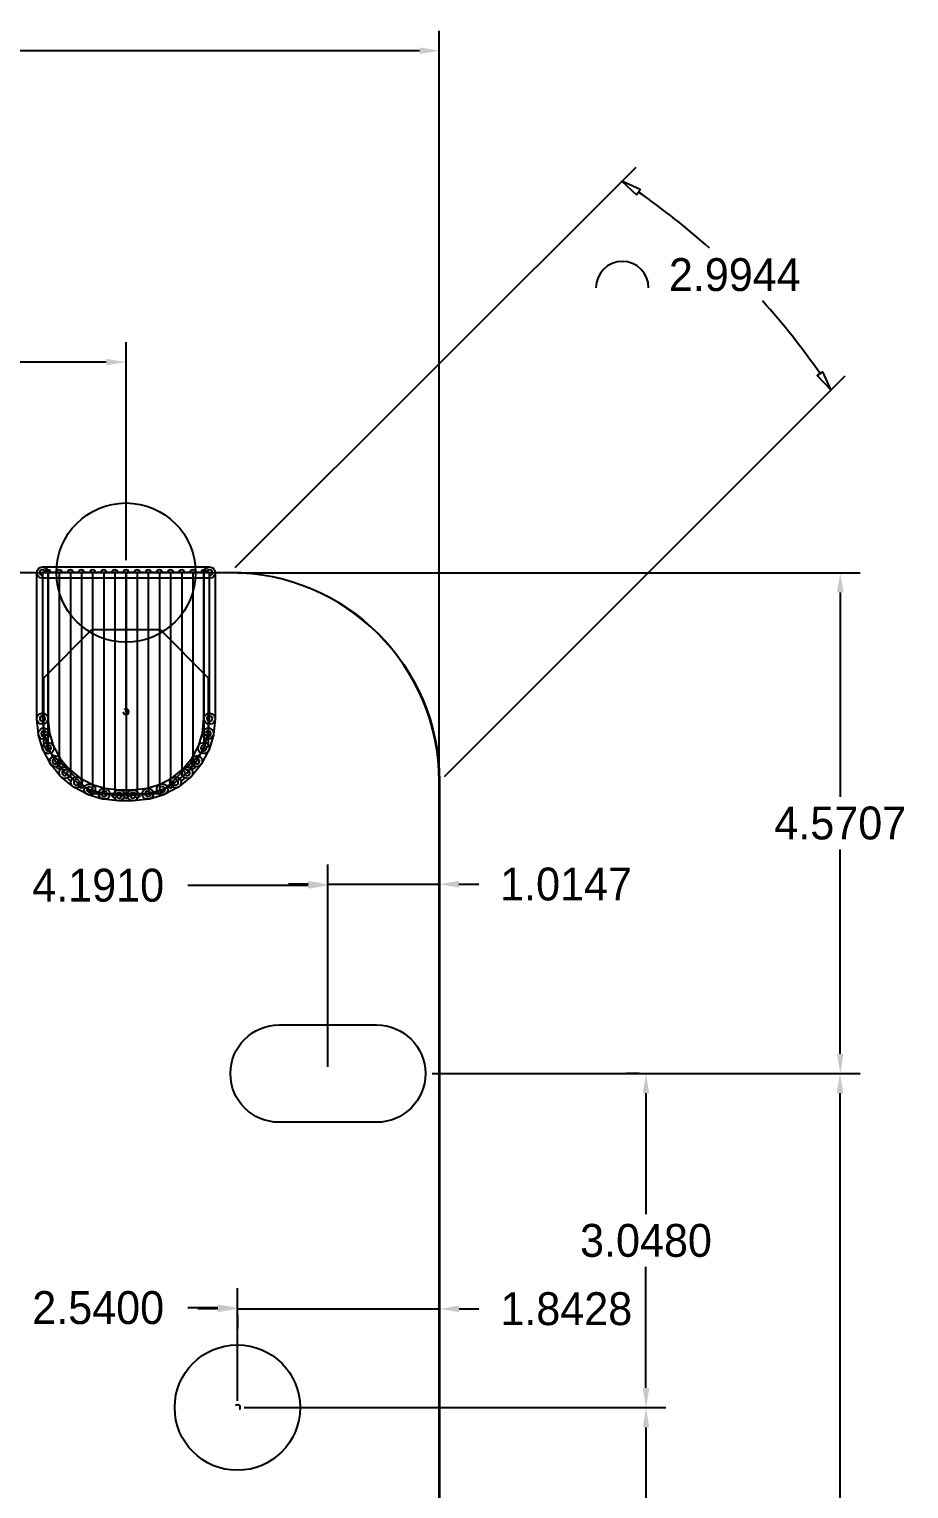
# Model space of a CAD drawing. Extents: x -87.3 to -53.8, y 2.2 to 28.4.
# Drawn here: x -61.83 to -53.81, y 15.04 to 28.35 of the extents above; entities that cross this region are included whole.
import ezdxf
from ezdxf.enums import TextEntityAlignment as Align

# ---------------------------------------------------------------- set-up
doc = ezdxf.new("R2010")
doc.units = 0
doc.layers.get('0').update_dxf_attribs({"linetype": 'CONTINUOUS'})
doc.layers.get('DEFPOINTS').update_dxf_attribs({"linetype": 'CONTINUOUS'})
for name, color, linetype in [('16', 5, 'CONTINUOUS'), ('17', 3, 'CONTINUOUS'), ('20', 6, 'CONTINUOUS')]:
    doc.layers.add(name, color=color, linetype=linetype)
doc.styles.add('VCDSTYLE03', font='txt')
doc.styles.add('VCDSTYLE33', font='txt', dxfattribs={"width": 0.98})
doc.dimstyles.new('VCDDIMSTYLE01', dxfattribs={"dimtxt": 0.3, "dimasz": 0.18, "dimexe": 0.18, "dimexo": 0.0625, "dimgap": 0.09, "dimtad": 0, "dimtih": 1, "dimtoh": 1, "dimdec": 4, "dimzin": 12, "dimtxsty": 'VCDSTYLE33', "dimsah": 1, "dimcen": 0.09, "dimazin": 3, "dimtfac": 1, "dimtdec": 4, "dimtmove": 0, "dimatfit": 3, "dimtolj": 1, "dimtzin": 0})

# ---------------------------------------------------------------- blocks, each defined once
blk = doc.blocks.new('*D60')
at = {"color": 0}
for p, q in [((-59.932, 23.395), (-54.253, 23.395)), ((-54.433, 23.215), (-54.433, 21.349)), ((-54.433, 19.004), (-54.433, 20.869)), ((-58.092, 18.824), (-54.253, 18.824))]:
    blk.add_line(p, q, dxfattribs=at)
for points in [[(-54.403, 23.215), (-54.463, 23.215), (-54.433, 23.395)], [(-54.463, 19.004), (-54.403, 19.004), (-54.433, 18.824)]]:
    blk.add_solid(points, dxfattribs=at)
at = {"layer": 'DEFPOINTS', "color": 0}
for p in [(-59.995, 23.395), (-58.154, 18.824), (-54.433, 18.824)]:
    blk.add_point(p, dxfattribs=at)
at = {"color": 0, "insert": (-54.433, 21.109), "char_height": 0.3, "attachment_point": 5, "style": 'VCDSTYLE33'}
blk.add_mtext('\\A1;4.5707', dxfattribs=at)
blk = doc.blocks.new('*D63')
at = {"color": 0}
for p, q in [((-58.089, 19.675), (-58.089, 16.497)), ((-60.111, 16.677), (-60.291, 16.677)), ((-59.931, 16.677), (-58.089, 16.677)), ((-57.909, 16.677), (-57.729, 16.677)), ((-59.931, 16.624), (-59.931, 16.497))]:
    blk.add_line(p, q, dxfattribs=at)
for points in [[(-60.111, 16.647), (-60.111, 16.707), (-59.931, 16.677)], [(-57.909, 16.707), (-57.909, 16.647), (-58.089, 16.677)]]:
    blk.add_solid(points, dxfattribs=at)
at = {"layer": 'DEFPOINTS', "color": 0}
for p in [(-58.089, 19.738), (-59.931, 16.687), (-58.089, 16.677)]:
    blk.add_point(p, dxfattribs=at)
at = {"color": 0, "insert": (-56.932, 16.677), "char_height": 0.3, "attachment_point": 5, "style": 'VCDSTYLE33'}
blk.add_mtext('\\A1;1.8428', dxfattribs=at)
blk = doc.blocks.new('*D64')
at = {"color": 0}
for p, q in [((-56.268, 18.824), (-56.385, 18.824)), ((-56.205, 18.644), (-56.205, 17.54)), ((-56.205, 15.956), (-56.205, 17.06)), ((-56.188, 15.776), (-56.025, 15.776))]:
    blk.add_line(p, q, dxfattribs=at)
for points in [[(-56.175, 18.644), (-56.235, 18.644), (-56.205, 18.824)], [(-56.235, 15.956), (-56.175, 15.956), (-56.205, 15.776)]]:
    blk.add_solid(points, dxfattribs=at)
at = {"layer": 'DEFPOINTS', "color": 0}
for p in [(-56.205, 18.824), (-56.25, 15.776), (-56.205, 15.776)]:
    blk.add_point(p, dxfattribs=at)
at = {"color": 0, "insert": (-56.205, 17.3), "char_height": 0.3, "attachment_point": 5, "style": 'VCDSTYLE33'}
blk.add_mtext('\\A1;3.0480', dxfattribs=at)
blk = doc.blocks.new('*D65')
at = {"color": 0}
for p, q in [((-58.091, 21.429), (-58.091, 20.372)), ((-59.106, 19.798), (-59.106, 20.732)), ((-59.286, 20.552), (-59.466, 20.552)), ((-59.106, 20.552), (-58.091, 20.552)), ((-57.911, 20.552), (-57.731, 20.552))]:
    blk.add_line(p, q, dxfattribs=at)
for points in [[(-59.286, 20.522), (-59.286, 20.582), (-59.106, 20.552)], [(-57.911, 20.582), (-57.911, 20.522), (-58.091, 20.552)]]:
    blk.add_solid(points, dxfattribs=at)
at = {"layer": 'DEFPOINTS', "color": 0}
for p in [(-58.091, 21.491), (-58.091, 20.552), (-59.106, 19.735)]:
    blk.add_point(p, dxfattribs=at)
at = {"color": 0, "insert": (-56.934, 20.552), "char_height": 0.3, "attachment_point": 5, "style": 'VCDSTYLE33'}
blk.add_mtext('\\A1;1.0147', dxfattribs=at)
blk = doc.blocks.new('#POLYLINE_76_')
at = {"layer": '16'}
blk.add_arc((-59.931, 15.776), 0.0255, 315, 135, dxfattribs=at)
blk = doc.blocks.new('#POLYLINE_107_')
at = {"layer": '16'}
blk.add_arc((-60.947, 22.126), 0.0255, 315, 135, dxfattribs=at)
blk = doc.blocks.new('#POLYLINE_108_')
at = {"layer": '16'}
blk.add_arc((-60.947, 22.126), 0.0254, 180, 0, dxfattribs=at)
blk = doc.blocks.new('#POLYLINE_109_')
at = {"layer": '16'}
blk.add_arc((-60.947, 23.396), 0.0254, 0, 180, dxfattribs=at)
blk = doc.blocks.new('#POLYLINE_110_')
at = {"layer": '16'}
blk.add_line((-60.947, 22.126), (-60.947, 23.396), dxfattribs=at)
blk = doc.blocks.new('LONGP100_2_')
blk.add_lwpolyline([(-0.4445, 0.4445), (0.4445, 0.4445, -1), (0.4445, -0.4445), (-0.4445, -0.4445, -1)], format="xyb", close=True)
blk = doc.blocks.new('PIE_3_')
blk.add_circle((0, 0), 0.572)
blk = doc.blocks.new('ROUNDP_5_')
blk.add_circle((0, 0), 0.635)
blk = doc.blocks.new('#POLYLINE_741_')
at = {"layer": '16'}
blk.add_arc((-60.236, 23.396), 0.0254, 0, 180, dxfattribs=at)
blk = doc.blocks.new('#POLYLINE_742_')
at = {"layer": '16'}
blk.add_arc((-60.236, 21.803), 0.0254, 180, 0, dxfattribs=at)
blk = doc.blocks.new('#POLYLINE_743_')
at = {"layer": '16'}
blk.add_line((-60.236, 23.396), (-60.236, 21.803), dxfattribs=at)
blk = doc.blocks.new('#POLYLINE_744_')
at = {"layer": '16'}
blk.add_arc((-60.338, 23.396), 0.0254, 0, 180, dxfattribs=at)
blk = doc.blocks.new('#POLYLINE_745_')
at = {"layer": '16'}
blk.add_arc((-60.338, 21.632), 0.0254, 180, 0, dxfattribs=at)
blk = doc.blocks.new('#POLYLINE_746_')
at = {"layer": '16'}
blk.add_line((-60.338, 23.396), (-60.338, 21.632), dxfattribs=at)
blk = doc.blocks.new('#POLYLINE_747_')
at = {"layer": '16'}
blk.add_arc((-60.439, 23.396), 0.0254, 0, 180, dxfattribs=at)
blk = doc.blocks.new('#POLYLINE_748_')
at = {"layer": '16'}
blk.add_arc((-60.439, 21.528), 0.0254, 180, 0, dxfattribs=at)
blk = doc.blocks.new('#POLYLINE_749_')
at = {"layer": '16'}
blk.add_line((-60.439, 23.396), (-60.439, 21.528), dxfattribs=at)
blk = doc.blocks.new('#POLYLINE_750_')
at = {"layer": '16'}
blk.add_arc((-60.541, 23.396), 0.0254, 0, 180, dxfattribs=at)
blk = doc.blocks.new('#POLYLINE_751_')
at = {"layer": '16'}
blk.add_arc((-60.541, 21.458), 0.0254, 180, 0, dxfattribs=at)
blk = doc.blocks.new('#POLYLINE_752_')
at = {"layer": '16'}
blk.add_line((-60.541, 23.396), (-60.541, 21.458), dxfattribs=at)
blk = doc.blocks.new('#POLYLINE_753_')
at = {"layer": '16'}
blk.add_arc((-60.643, 23.396), 0.0254, 0, 180, dxfattribs=at)
blk = doc.blocks.new('#POLYLINE_754_')
at = {"layer": '16'}
blk.add_arc((-60.643, 21.409), 0.0254, 180, 0, dxfattribs=at)
blk = doc.blocks.new('#POLYLINE_755_')
at = {"layer": '16'}
blk.add_line((-60.643, 23.396), (-60.643, 21.409), dxfattribs=at)
blk = doc.blocks.new('#POLYLINE_756_')
at = {"layer": '16'}
blk.add_arc((-60.744, 23.396), 0.0254, 0, 180, dxfattribs=at)
blk = doc.blocks.new('#POLYLINE_757_')
at = {"layer": '16'}
blk.add_arc((-60.744, 21.379), 0.0254, 180, 0, dxfattribs=at)
blk = doc.blocks.new('#POLYLINE_758_')
at = {"layer": '16'}
blk.add_line((-60.744, 23.396), (-60.744, 21.379), dxfattribs=at)
blk = doc.blocks.new('#POLYLINE_759_')
at = {"layer": '16'}
blk.add_arc((-60.846, 23.396), 0.0254, 0, 180, dxfattribs=at)
blk = doc.blocks.new('#POLYLINE_760_')
at = {"layer": '16'}
blk.add_arc((-60.846, 21.368), 0.0254, 180, 0, dxfattribs=at)
blk = doc.blocks.new('#POLYLINE_761_')
at = {"layer": '16'}
blk.add_line((-60.846, 23.396), (-60.846, 21.368), dxfattribs=at)
blk = doc.blocks.new('#POLYLINE_762_')
at = {"layer": '16'}
blk.add_arc((-60.947, 23.396), 0.0254, 0, 180, dxfattribs=at)
blk = doc.blocks.new('#POLYLINE_763_')
at = {"layer": '16'}
blk.add_arc((-60.947, 21.364), 0.0254, 180, 0, dxfattribs=at)
blk = doc.blocks.new('#POLYLINE_764_')
at = {"layer": '16'}
blk.add_line((-60.947, 23.396), (-60.947, 21.364), dxfattribs=at)
blk = doc.blocks.new('#POLYLINE_765_')
at = {"layer": '16'}
blk.add_arc((-61.049, 23.396), 0.0254, 0, 180, dxfattribs=at)
blk = doc.blocks.new('#POLYLINE_766_')
at = {"layer": '16'}
blk.add_arc((-61.049, 21.368), 0.0254, 180, 0, dxfattribs=at)
blk = doc.blocks.new('#POLYLINE_767_')
at = {"layer": '16'}
blk.add_line((-61.049, 23.396), (-61.049, 21.368), dxfattribs=at)
blk = doc.blocks.new('#POLYLINE_768_')
at = {"layer": '16'}
blk.add_arc((-61.151, 23.396), 0.0254, 0, 180, dxfattribs=at)
blk = doc.blocks.new('#POLYLINE_769_')
at = {"layer": '16'}
blk.add_arc((-61.151, 21.379), 0.0254, 180, 0, dxfattribs=at)
blk = doc.blocks.new('#POLYLINE_770_')
at = {"layer": '16'}
blk.add_line((-61.151, 23.396), (-61.151, 21.379), dxfattribs=at)
blk = doc.blocks.new('#POLYLINE_771_')
at = {"layer": '16'}
blk.add_arc((-61.252, 23.396), 0.0254, 0, 180, dxfattribs=at)
blk = doc.blocks.new('#POLYLINE_772_')
at = {"layer": '16'}
blk.add_arc((-61.252, 21.409), 0.0254, 180, 0, dxfattribs=at)
blk = doc.blocks.new('#POLYLINE_773_')
at = {"layer": '16'}
blk.add_line((-61.252, 23.396), (-61.252, 21.409), dxfattribs=at)
blk = doc.blocks.new('#POLYLINE_774_')
at = {"layer": '16'}
blk.add_arc((-61.354, 23.396), 0.0254, 0, 180, dxfattribs=at)
blk = doc.blocks.new('#POLYLINE_775_')
at = {"layer": '16'}
blk.add_arc((-61.354, 21.458), 0.0254, 180, 0, dxfattribs=at)
blk = doc.blocks.new('#POLYLINE_776_')
at = {"layer": '16'}
blk.add_line((-61.354, 23.396), (-61.354, 21.458), dxfattribs=at)
blk = doc.blocks.new('#POLYLINE_777_')
at = {"layer": '16'}
blk.add_arc((-61.455, 23.396), 0.0254, 0, 180, dxfattribs=at)
blk = doc.blocks.new('#POLYLINE_778_')
at = {"layer": '16'}
blk.add_arc((-61.455, 21.528), 0.0254, 180, 0, dxfattribs=at)
blk = doc.blocks.new('#POLYLINE_779_')
at = {"layer": '16'}
blk.add_line((-61.455, 23.396), (-61.455, 21.528), dxfattribs=at)
blk = doc.blocks.new('#POLYLINE_780_')
at = {"layer": '16'}
blk.add_arc((-61.557, 23.396), 0.0254, 0, 180, dxfattribs=at)
blk = doc.blocks.new('#POLYLINE_781_')
at = {"layer": '16'}
blk.add_arc((-61.557, 21.632), 0.0254, 180, 0, dxfattribs=at)
blk = doc.blocks.new('#POLYLINE_782_')
at = {"layer": '16'}
blk.add_line((-61.557, 23.396), (-61.557, 21.632), dxfattribs=at)
blk = doc.blocks.new('#POLYLINE_783_')
at = {"layer": '16'}
blk.add_arc((-61.659, 23.396), 0.0254, 0, 180, dxfattribs=at)
blk = doc.blocks.new('#POLYLINE_784_')
at = {"layer": '16'}
blk.add_arc((-61.659, 21.803), 0.0254, 180, 0, dxfattribs=at)
blk = doc.blocks.new('#POLYLINE_785_')
at = {"layer": '16'}
blk.add_line((-61.659, 23.396), (-61.659, 21.803), dxfattribs=at)
blk = doc.blocks.new('#POLYLINE_786_')
at = {"layer": '16'}
blk.add_arc((-60.185, 23.396), 0.0254, 270, 90, dxfattribs=at)
blk = doc.blocks.new('#POLYLINE_787_')
at = {"layer": '16'}
blk.add_arc((-61.709, 23.396), 0.0254, 90, 270, dxfattribs=at)
blk = doc.blocks.new('#POLYLINE_788_')
at = {"layer": '16'}
blk.add_line((-60.185, 23.396), (-61.709, 23.396), dxfattribs=at)
blk = doc.blocks.new('#POLYLINE_789_')
at = {"layer": '16'}
blk.add_arc((-60.185, 22.063), 0.0254, 180, 0, dxfattribs=at)
blk = doc.blocks.new('#POLYLINE_790_')
at = {"layer": '16'}
blk.add_arc((-60.185, 23.396), 0.0254, 0, 180, dxfattribs=at)
blk = doc.blocks.new('#POLYLINE_791_')
at = {"layer": '16'}
blk.add_line((-60.185, 22.063), (-60.185, 23.396), dxfattribs=at)
blk = doc.blocks.new('#POLYLINE_792_')
at = {"layer": '16'}
blk.add_arc((-60.199, 21.926), 0.0254, 174.3567, 354.3567, dxfattribs=at)
blk = doc.blocks.new('#POLYLINE_793_')
at = {"layer": '16'}
blk.add_arc((-60.185, 22.063), 0.0254, 354.3567, 174.3567, dxfattribs=at)
blk = doc.blocks.new('#POLYLINE_794_')
at = {"layer": '16'}
blk.add_line((-60.199, 21.926), (-60.185, 22.063), dxfattribs=at)
blk = doc.blocks.new('#POLYLINE_795_')
at = {"layer": '16'}
blk.add_arc((-60.239, 21.795), 0.0254, 163.0631, 343.0631, dxfattribs=at)
blk = doc.blocks.new('#POLYLINE_796_')
at = {"layer": '16'}
blk.add_arc((-60.199, 21.926), 0.0254, 343.1711, 163.1711, dxfattribs=at)
blk = doc.blocks.new('#POLYLINE_797_')
at = {"layer": '16'}
blk.add_line((-60.239, 21.795), (-60.199, 21.926), dxfattribs=at)
blk = doc.blocks.new('#POLYLINE_798_')
at = {"layer": '16'}
blk.add_arc((-60.303, 21.675), 0.0254, 151.9209, 331.9209, dxfattribs=at)
blk = doc.blocks.new('#POLYLINE_799_')
at = {"layer": '16'}
blk.add_arc((-60.239, 21.795), 0.0254, 331.8214, 151.8214, dxfattribs=at)
blk = doc.blocks.new('#POLYLINE_800_')
at = {"layer": '16'}
blk.add_line((-60.303, 21.675), (-60.239, 21.795), dxfattribs=at)
blk = doc.blocks.new('#POLYLINE_801_')
at = {"layer": '16'}
blk.add_arc((-60.39, 21.569), 0.0254, 140.6709, 320.6709, dxfattribs=at)
blk = doc.blocks.new('#POLYLINE_802_')
at = {"layer": '16'}
blk.add_arc((-60.303, 21.675), 0.0254, 320.6709, 140.6709, dxfattribs=at)
blk = doc.blocks.new('#POLYLINE_803_')
at = {"layer": '16'}
blk.add_line((-60.39, 21.569), (-60.303, 21.675), dxfattribs=at)
blk = doc.blocks.new('#POLYLINE_804_')
at = {"layer": '16'}
blk.add_arc((-60.496, 21.482), 0.0254, 129.3291, 309.3291, dxfattribs=at)
blk = doc.blocks.new('#POLYLINE_805_')
at = {"layer": '16'}
blk.add_arc((-60.39, 21.569), 0.0254, 309.3291, 129.3291, dxfattribs=at)
blk = doc.blocks.new('#POLYLINE_806_')
at = {"layer": '16'}
blk.add_line((-60.496, 21.482), (-60.39, 21.569), dxfattribs=at)
blk = doc.blocks.new('#POLYLINE_807_')
at = {"layer": '16'}
blk.add_arc((-60.617, 21.417), 0.0254, 118.1786, 298.1786, dxfattribs=at)
blk = doc.blocks.new('#POLYLINE_808_')
at = {"layer": '16'}
blk.add_arc((-60.496, 21.482), 0.0254, 298.0791, 118.0791, dxfattribs=at)
blk = doc.blocks.new('#POLYLINE_809_')
at = {"layer": '16'}
blk.add_line((-60.617, 21.417), (-60.496, 21.482), dxfattribs=at)
blk = doc.blocks.new('#POLYLINE_810_')
at = {"layer": '16'}
blk.add_arc((-60.748, 21.378), 0.0254, 106.8289, 286.8289, dxfattribs=at)
blk = doc.blocks.new('#POLYLINE_811_')
at = {"layer": '16'}
blk.add_arc((-60.617, 21.417), 0.0254, 286.9369, 106.9369, dxfattribs=at)
blk = doc.blocks.new('#POLYLINE_812_')
at = {"layer": '16'}
blk.add_line((-60.748, 21.378), (-60.617, 21.417), dxfattribs=at)
blk = doc.blocks.new('#POLYLINE_813_')
at = {"layer": '16'}
blk.add_arc((-60.884, 21.364), 0.0254, 95.6433, 275.6433, dxfattribs=at)
blk = doc.blocks.new('#POLYLINE_814_')
at = {"layer": '16'}
blk.add_arc((-60.748, 21.378), 0.0254, 275.6433, 95.6433, dxfattribs=at)
blk = doc.blocks.new('#POLYLINE_815_')
at = {"layer": '16'}
blk.add_line((-60.884, 21.364), (-60.748, 21.378), dxfattribs=at)
blk = doc.blocks.new('#POLYLINE_816_')
at = {"layer": '16'}
blk.add_arc((-61.011, 21.364), 0.0254, 90, 270, dxfattribs=at)
blk = doc.blocks.new('#POLYLINE_817_')
at = {"layer": '16'}
blk.add_arc((-60.884, 21.364), 0.0254, 270, 90, dxfattribs=at)
blk = doc.blocks.new('#POLYLINE_818_')
at = {"layer": '16'}
blk.add_line((-61.011, 21.364), (-60.884, 21.364), dxfattribs=at)
blk = doc.blocks.new('#POLYLINE_819_')
at = {"layer": '16'}
blk.add_arc((-61.147, 21.378), 0.0254, 84.3567, 264.3567, dxfattribs=at)
blk = doc.blocks.new('#POLYLINE_820_')
at = {"layer": '16'}
blk.add_arc((-61.011, 21.364), 0.0254, 264.3567, 84.3567, dxfattribs=at)
blk = doc.blocks.new('#POLYLINE_821_')
at = {"layer": '16'}
blk.add_line((-61.147, 21.378), (-61.011, 21.364), dxfattribs=at)
blk = doc.blocks.new('#POLYLINE_822_')
at = {"layer": '16'}
blk.add_arc((-61.278, 21.417), 0.0254, 73.0631, 253.0631, dxfattribs=at)
blk = doc.blocks.new('#POLYLINE_823_')
at = {"layer": '16'}
blk.add_arc((-61.147, 21.378), 0.0254, 253.1711, 73.1711, dxfattribs=at)
blk = doc.blocks.new('#POLYLINE_824_')
at = {"layer": '16'}
blk.add_line((-61.278, 21.417), (-61.147, 21.378), dxfattribs=at)
blk = doc.blocks.new('#POLYLINE_825_')
at = {"layer": '16'}
blk.add_arc((-61.399, 21.482), 0.0254, 61.9209, 241.9209, dxfattribs=at)
blk = doc.blocks.new('#POLYLINE_826_')
at = {"layer": '16'}
blk.add_arc((-61.278, 21.417), 0.0254, 241.8214, 61.8214, dxfattribs=at)
blk = doc.blocks.new('#POLYLINE_827_')
at = {"layer": '16'}
blk.add_line((-61.399, 21.482), (-61.278, 21.417), dxfattribs=at)
blk = doc.blocks.new('#POLYLINE_828_')
at = {"layer": '16'}
blk.add_arc((-61.505, 21.569), 0.0254, 50.6709, 230.6709, dxfattribs=at)
blk = doc.blocks.new('#POLYLINE_829_')
at = {"layer": '16'}
blk.add_arc((-61.399, 21.482), 0.0254, 230.6709, 50.6709, dxfattribs=at)
blk = doc.blocks.new('#POLYLINE_830_')
at = {"layer": '16'}
blk.add_line((-61.505, 21.569), (-61.399, 21.482), dxfattribs=at)
blk = doc.blocks.new('#POLYLINE_831_')
at = {"layer": '16'}
blk.add_arc((-61.592, 21.675), 0.0254, 39.3291, 219.3291, dxfattribs=at)
blk = doc.blocks.new('#POLYLINE_832_')
at = {"layer": '16'}
blk.add_arc((-61.505, 21.569), 0.0254, 219.3291, 39.3291, dxfattribs=at)
blk = doc.blocks.new('#POLYLINE_833_')
at = {"layer": '16'}
blk.add_line((-61.592, 21.675), (-61.505, 21.569), dxfattribs=at)
blk = doc.blocks.new('#POLYLINE_834_')
at = {"layer": '16'}
blk.add_arc((-61.656, 21.795), 0.0254, 28.1786, 208.1786, dxfattribs=at)
blk = doc.blocks.new('#POLYLINE_835_')
at = {"layer": '16'}
blk.add_arc((-61.592, 21.675), 0.0254, 208.0791, 28.0791, dxfattribs=at)
blk = doc.blocks.new('#POLYLINE_836_')
at = {"layer": '16'}
blk.add_line((-61.656, 21.795), (-61.592, 21.675), dxfattribs=at)
blk = doc.blocks.new('#POLYLINE_837_')
at = {"layer": '16'}
blk.add_arc((-61.696, 21.926), 0.0254, 16.8289, 196.8289, dxfattribs=at)
blk = doc.blocks.new('#POLYLINE_838_')
at = {"layer": '16'}
blk.add_arc((-61.656, 21.795), 0.0254, 196.9369, 16.9369, dxfattribs=at)
blk = doc.blocks.new('#POLYLINE_839_')
at = {"layer": '16'}
blk.add_line((-61.696, 21.926), (-61.656, 21.795), dxfattribs=at)
blk = doc.blocks.new('#POLYLINE_840_')
at = {"layer": '16'}
blk.add_arc((-61.709, 22.063), 0.0254, 5.6433, 185.6433, dxfattribs=at)
blk = doc.blocks.new('#POLYLINE_841_')
at = {"layer": '16'}
blk.add_arc((-61.696, 21.926), 0.0254, 185.6433, 5.6433, dxfattribs=at)
blk = doc.blocks.new('#POLYLINE_842_')
at = {"layer": '16'}
blk.add_line((-61.709, 22.063), (-61.696, 21.926), dxfattribs=at)
blk = doc.blocks.new('#POLYLINE_843_')
at = {"layer": '16'}
blk.add_arc((-61.709, 23.396), 0.0254, 0, 180, dxfattribs=at)
blk = doc.blocks.new('#POLYLINE_844_')
at = {"layer": '16'}
blk.add_arc((-61.709, 22.063), 0.0254, 180, 0, dxfattribs=at)
blk = doc.blocks.new('#POLYLINE_845_')
at = {"layer": '16'}
blk.add_line((-61.709, 23.396), (-61.709, 22.063), dxfattribs=at)
blk = doc.blocks.new('#POLYLINE_846_')
blk.add_lwpolyline([(-0.31065, 0.75), (0.31065, 0.75), (0.75, 0.31065), (0.75, -0.31065), (0.31065, -0.75), (-0.31065, -0.75), (-0.75, -0.31065), (-0.75, 0.31065), (-0.31065, 0.75)])
blk = doc.blocks.new('OCTAGONP')
blk.add_blockref('#POLYLINE_846_', (0, 0))
blk = doc.blocks.new('#DIM_2_')
for p, q in [((-59.951, 23.442), (-56.296, 27.096)), ((-58.044, 21.535), (-54.39, 25.19))]:
    blk.add_line(p, q)
for points in [[(-56.291, 26.843), (-56.258, 26.893), (-56.424, 26.969), (-56.291, 26.843)], [(-54.593, 25.228), (-54.643, 25.195), (-54.517, 25.062), (-54.593, 25.228)]]:
    blk.add_lwpolyline(points)
for centre, radius, start, end in [((-59.995, 21.491), 6.539, 48.057, 55.3193), ((-56.421, 25.995), 0.24, 0, 180), ((-59.995, 21.491), 6.539, 34.6807, 42.0982)]:
    blk.add_arc(centre, radius, start, end)
at = {"style": 'VCDSTYLE03', "width": 0.98}
blk.add_text('2.9944', height=0.3, dxfattribs=at).set_placement((-55.395, 25.965), align=Align.CENTER)
blk = doc.blocks.new('*D2016')
at = {"color": 0}
for p, q in [((-76.187, 23.509), (-76.187, 25.497)), ((-60.947, 23.509), (-60.947, 25.497)), ((-76.007, 25.317), (-69.504, 25.317)), ((-61.127, 25.317), (-67.63, 25.317))]:
    blk.add_line(p, q, dxfattribs=at)
for points in [[(-76.007, 25.347), (-76.007, 25.287), (-76.187, 25.317)], [(-61.127, 25.287), (-61.127, 25.347), (-60.947, 25.317)]]:
    blk.add_solid(points, dxfattribs=at)
at = {"layer": 'DEFPOINTS', "color": 0}
for p in [(-76.187, 25.317), (-76.187, 23.447), (-60.947, 23.447)]:
    blk.add_point(p, dxfattribs=at)
at = {"color": 0, "insert": (-68.567, 25.317), "char_height": 0.3, "attachment_point": 5, "style": 'VCDSTYLE33'}
blk.add_mtext('\\A1;15.2400', dxfattribs=at)
blk = doc.blocks.new('*D2018')
at = {"color": 0}
for p, q in [((-79.045, 21.552), (-79.045, 28.338)), ((-58.09, 21.552), (-58.09, 28.338)), ((-78.865, 28.158), (-69.525, 28.158)), ((-58.27, 28.158), (-67.609, 28.158))]:
    blk.add_line(p, q, dxfattribs=at)
for points in [[(-78.865, 28.188), (-78.865, 28.128), (-79.045, 28.158)], [(-58.27, 28.128), (-58.27, 28.188), (-58.09, 28.158)]]:
    blk.add_solid(points, dxfattribs=at)
at = {"layer": 'DEFPOINTS', "color": 0}
for p in [(-58.09, 28.158), (-79.045, 21.49), (-58.09, 21.49)]:
    blk.add_point(p, dxfattribs=at)
at = {"color": 0, "insert": (-68.567, 28.158), "char_height": 0.3, "attachment_point": 5, "style": 'VCDSTYLE33'}
blk.add_mtext('\\A1;20.9550', dxfattribs=at)
blk = doc.blocks.new('ROUNDP_30_')
blk.add_circle((0, 0), 0.635)
blk = doc.blocks.new('#POLYLINE_1952_')
blk.add_lwpolyline([(-0.31065, 0.75), (0.31065, 0.75), (0.75, 0.31065), (0.75, -0.31065), (0.31065, -0.75), (-0.31065, -0.75), (-0.75, -0.31065), (-0.75, 0.31065), (-0.31065, 0.75)])
blk = doc.blocks.new('OCTAGONP_2_')
blk.add_blockref('#POLYLINE_1952_', (0, 0))
blk = doc.blocks.new('*D2049')
at = {"color": 0}
for p, q in [((-63.297, 18.887), (-63.297, 20.721)), ((-59.106, 18.887), (-59.106, 20.721)), ((-63.117, 20.541), (-62.019, 20.541)), ((-59.286, 20.541), (-60.383, 20.541))]:
    blk.add_line(p, q, dxfattribs=at)
for points in [[(-63.117, 20.571), (-63.117, 20.511), (-63.297, 20.541)], [(-59.286, 20.511), (-59.286, 20.571), (-59.106, 20.541)]]:
    blk.add_solid(points, dxfattribs=at)
at = {"layer": 'DEFPOINTS', "color": 0}
for p in [(-59.106, 20.541), (-63.297, 18.824), (-59.106, 18.824)]:
    blk.add_point(p, dxfattribs=at)
at = {"color": 0, "insert": (-61.201, 20.541), "char_height": 0.3, "attachment_point": 5, "style": 'VCDSTYLE33'}
blk.add_mtext('\\A1;4.1910', dxfattribs=at)
blk = doc.blocks.new('*D2051')
at = {"color": 0}
for p, q in [((-62.471, 15.839), (-62.471, 16.867)), ((-59.931, 15.839), (-59.931, 16.867)), ((-62.291, 16.687), (-62.019, 16.687)), ((-60.111, 16.687), (-60.383, 16.687))]:
    blk.add_line(p, q, dxfattribs=at)
for points in [[(-62.291, 16.717), (-62.291, 16.657), (-62.471, 16.687)], [(-60.111, 16.657), (-60.111, 16.717), (-59.931, 16.687)]]:
    blk.add_solid(points, dxfattribs=at)
at = {"layer": 'DEFPOINTS', "color": 0}
for p in [(-62.471, 16.687), (-62.471, 15.776), (-59.931, 15.776)]:
    blk.add_point(p, dxfattribs=at)
at = {"color": 0, "insert": (-61.201, 16.687), "char_height": 0.3, "attachment_point": 5, "style": 'VCDSTYLE33'}
blk.add_mtext('\\A1;2.5400', dxfattribs=at)
blk = doc.blocks.new('*D2052')
at = {"color": 0}
for p, q in [((-59.869, 15.776), (-56.025, 15.776)), ((-56.205, 15.596), (-56.205, 14.746)), ((-56.205, 13.416), (-56.205, 14.266)), ((-59.869, 13.236), (-56.025, 13.236))]:
    blk.add_line(p, q, dxfattribs=at)
for points in [[(-56.175, 15.596), (-56.235, 15.596), (-56.205, 15.776)], [(-56.235, 13.416), (-56.175, 13.416), (-56.205, 13.236)]]:
    blk.add_solid(points, dxfattribs=at)
at = {"layer": 'DEFPOINTS', "color": 0}
for p in [(-59.931, 15.776), (-59.931, 13.236), (-56.205, 13.236)]:
    blk.add_point(p, dxfattribs=at)
at = {"color": 0, "insert": (-56.205, 14.506), "char_height": 0.3, "attachment_point": 5, "style": 'VCDSTYLE33'}
blk.add_mtext('\\A1;2.5400', dxfattribs=at)
blk = doc.blocks.new('*D2053')
at = {"color": 0}
for p, q in [((-58.154, 18.824), (-54.256, 18.824)), ((-54.436, 18.644), (-54.436, 14.746)), ((-54.436, 10.368), (-54.436, 14.266)), ((-58.154, 10.188), (-54.256, 10.188))]:
    blk.add_line(p, q, dxfattribs=at)
for points in [[(-54.406, 18.644), (-54.466, 18.644), (-54.436, 18.824)], [(-54.466, 10.368), (-54.406, 10.368), (-54.436, 10.188)]]:
    blk.add_solid(points, dxfattribs=at)
at = {"layer": 'DEFPOINTS', "color": 0}
for p in [(-58.217, 18.824), (-54.436, 18.824), (-58.217, 10.188)]:
    blk.add_point(p, dxfattribs=at)
at = {"color": 0, "insert": (-54.436, 14.506), "char_height": 0.3, "attachment_point": 5, "style": 'VCDSTYLE33'}
blk.add_mtext('\\A1;8.6360', dxfattribs=at)
blk = doc.blocks.new('LONGP100_6_')
blk.add_lwpolyline([(-0.4445, 0.4445), (0.4445, 0.4445, -1), (0.4445, -0.4445), (-0.4445, -0.4445, -1)], format="xyb", close=True)
blk = doc.blocks.new('PIE_9_')
blk.add_circle((0, 0), 0.572)

msp = doc.modelspace()

# ---------------------------------------------------------------- linework, layer by layer
at = {"layer": '16'}
for points in [[(-61.70942, 23.4469), (-60.18542, 23.4469, -1), (-60.18542, 23.3453), (-61.70942, 23.3453, -1)], [(-61.76022, 22.0626), (-61.76022, 23.3961, -1), (-61.65862, 23.3961), (-61.65862, 22.0626, -1)], [(-60.13462, 23.3961), (-60.13462, 22.0626, -1), (-60.23622, 22.0626), (-60.23622, 23.3961, -1)], [(-61.74652, 21.9213), (-61.76002, 22.0576, -1), (-61.65882, 22.0676), (-61.64542, 21.9313, -1)], [(-60.13482, 22.0576), (-60.14832, 21.9213, -1), (-60.24942, 21.9313), (-60.23602, 22.0676, -1)], [(-61.70482, 21.7806), (-61.74462, 21.9116, -1), (-61.64742, 21.9411), (-61.60762, 21.81, -1)], [(-60.15022, 21.9116), (-60.19002, 21.7806, -1), (-60.28722, 21.81), (-60.24742, 21.9411, -1)], [(-61.63652, 21.6506), (-61.70102, 21.7713, -1), (-61.61142, 21.8192), (-61.54692, 21.6985, -1)], [(-60.19382, 21.7713), (-60.25832, 21.6506, -1), (-60.34792, 21.6985), (-60.28342, 21.8192, -1)], [(-61.54412, 21.5365), (-61.63102, 21.6423, -1), (-61.55242, 21.7068), (-61.46552, 21.6009, -1)], [(-60.26382, 21.6423), (-60.35072, 21.5365, -1), (-60.42932, 21.6009), (-60.34242, 21.7068, -1)], [(-61.43122, 21.4425), (-61.53702, 21.5294, -1), (-61.47262, 21.608), (-61.36672, 21.5211, -1)], [(-60.35782, 21.5294), (-60.46362, 21.4425, -1), (-60.52812, 21.5211), (-60.42222, 21.608, -1)], [(-61.30222, 21.3725), (-61.42292, 21.437, -1), (-61.37502, 21.5266), (-61.25432, 21.4621, -1)], [(-61.16192, 21.3289), (-61.29292, 21.3687, -1), (-61.26352, 21.4659), (-61.13242, 21.4261, -1)], [(-60.60192, 21.3687), (-60.73292, 21.3289, -1), (-60.76242, 21.4261), (-60.63132, 21.4659, -1)], [(-60.47192, 21.437), (-60.59262, 21.3725, -1), (-60.64052, 21.4621), (-60.51982, 21.5266, -1)], [(-61.01592, 21.3135), (-61.15222, 21.327, -1), (-61.14222, 21.4281), (-61.00592, 21.4147, -1)], [(-60.88392, 21.3133), (-61.01092, 21.3133, -1), (-61.01092, 21.4149), (-60.88392, 21.4149, -1)], [(-60.74262, 21.327), (-60.87892, 21.3135, -1), (-60.88892, 21.4147), (-60.75262, 21.4281, -1)]]:
    msp.add_lwpolyline(points, format="xyb", close=True, dxfattribs=at)
at = {"layer": '20'}
for points in [[(-59.99492, 23.3948), (-77.13992, 23.3948, -1), (-77.13992, 23.3974), (-59.99492, 23.3974, -1)], [(-58.08862, 21.4911, -1), (-58.09122, 21.4911, 0.4142), (-59.99492, 23.3948, -1), (-59.99492, 23.3974, -0.4142)], [(-58.08862, 21.4911), (-58.08862, 7.5211, -1), (-58.09122, 7.5211), (-58.09122, 21.4911, -1)]]:
    msp.add_lwpolyline(points, format="xyb", close=True, dxfattribs=at)

# ---------------------------------------------------------------- block references
msp.add_blockref('#DIM_2_', (0, 0))
at = {"layer": '16'}
for name, p in [('#POLYLINE_787_', (0, 0)), ('#POLYLINE_843_', (0, 0)), ('#POLYLINE_788_', (0, 0)), ('#POLYLINE_845_', (0, 0)), ('#POLYLINE_783_', (0, 0)), ('#POLYLINE_785_', (0, 0)), ('#POLYLINE_780_', (0, 0)), ('#POLYLINE_782_', (0, 0)), ('#POLYLINE_777_', (0, 0)), ('#POLYLINE_779_', (0, 0)), ('#POLYLINE_774_', (0, 0)), ('#POLYLINE_776_', (0, 0)), ('#POLYLINE_771_', (0, 0)), ('#POLYLINE_773_', (0, 0)), ('#POLYLINE_768_', (0, 0)), ('#POLYLINE_770_', (0, 0)), ('#POLYLINE_765_', (0, 0)), ('#POLYLINE_767_', (0, 0)), ('#POLYLINE_109_', (0, 0)), ('#POLYLINE_762_', (0, 0)), ('#POLYLINE_110_', (0, 0)), ('#POLYLINE_764_', (0, 0)), ('#POLYLINE_759_', (0, 0)), ('#POLYLINE_761_', (0, 0)), ('#POLYLINE_756_', (0, 0)), ('#POLYLINE_758_', (0, 0)), ('#POLYLINE_753_', (0, 0)), ('#POLYLINE_755_', (0, 0)), ('#POLYLINE_750_', (0, 0)), ('#POLYLINE_752_', (0, 0)), ('#POLYLINE_747_', (0, 0)), ('#POLYLINE_749_', (0, 0)), ('#POLYLINE_744_', (0, 0)), ('#POLYLINE_746_', (0, 0)), ('#POLYLINE_741_', (0, 0)), ('#POLYLINE_743_', (0, 0)), ('#POLYLINE_790_', (0, 0)), ('#POLYLINE_786_', (0, 0)), ('#POLYLINE_791_', (0, 0)), ('#POLYLINE_108_', (0, 0)), ('#POLYLINE_107_', (0, 0)), ('#POLYLINE_840_', (0, 0)), ('#POLYLINE_844_', (0, 0)), ('#POLYLINE_842_', (0, 0)), ('#POLYLINE_789_', (0, 0)), ('#POLYLINE_793_', (0, 0)), ('#POLYLINE_794_', (0, 0)), ('#POLYLINE_837_', (0, 0)), ('#POLYLINE_841_', (0, 0)), ('#POLYLINE_839_', (0, 0)), ('#POLYLINE_797_', (0, 0)), ('#POLYLINE_792_', (0, 0)), ('#POLYLINE_796_', (0, 0)), ('#POLYLINE_834_', (0, 0)), ('#POLYLINE_784_', (0, 0)), ('#POLYLINE_838_', (0, 0)), ('#POLYLINE_836_', (0, 0)), ('#POLYLINE_800_', (0, 0)), ('#POLYLINE_795_', (0, 0)), ('#POLYLINE_742_', (0, 0)), ('#POLYLINE_799_', (0, 0)), ('#POLYLINE_831_', (0, 0)), ('#POLYLINE_835_', (0, 0)), ('#POLYLINE_833_', (0, 0)), ('#POLYLINE_781_', (0, 0)), ('#POLYLINE_828_', (0, 0)), ('#POLYLINE_832_', (0, 0)), ('#POLYLINE_801_', (0, 0)), ('#POLYLINE_805_', (0, 0)), ('#POLYLINE_803_', (0, 0)), ('#POLYLINE_745_', (0, 0)), ('#POLYLINE_798_', (0, 0)), ('#POLYLINE_802_', (0, 0)), ('#POLYLINE_830_', (0, 0)), ('#POLYLINE_778_', (0, 0)), ('#POLYLINE_825_', (0, 0)), ('#POLYLINE_829_', (0, 0)), ('#POLYLINE_827_', (0, 0)), ('#POLYLINE_775_', (0, 0)), ('#POLYLINE_822_', (0, 0)), ('#POLYLINE_811_', (0, 0)), ('#POLYLINE_809_', (0, 0)), ('#POLYLINE_751_', (0, 0)), ('#POLYLINE_804_', (0, 0)), ('#POLYLINE_808_', (0, 0)), ('#POLYLINE_806_', (0, 0)), ('#POLYLINE_748_', (0, 0)), ('#POLYLINE_826_', (0, 0)), ('#POLYLINE_824_', (0, 0)), ('#POLYLINE_772_', (0, 0)), ('#POLYLINE_769_', (0, 0)), ('#POLYLINE_819_', (0, 0)), ('#POLYLINE_823_', (0, 0)), ('#POLYLINE_821_', (0, 0)), ('#POLYLINE_766_', (0, 0)), ('#POLYLINE_816_', (0, 0)), ('#POLYLINE_820_', (0, 0)), ('#POLYLINE_818_', (0, 0)), ('#POLYLINE_763_', (0, 0)), ('#POLYLINE_813_', (0, 0)), ('#POLYLINE_817_', (0, 0)), ('#POLYLINE_815_', (0, 0)), ('#POLYLINE_760_', (0, 0)), ('#POLYLINE_810_', (0, 0)), ('#POLYLINE_757_', (0, 0)), ('#POLYLINE_814_', (0, 0)), ('#POLYLINE_812_', (0, 0)), ('#POLYLINE_754_', (0, 0)), ('#POLYLINE_807_', (0, 0)), ('PIE_3_', (-59.93142, 15.7761)), ('PIE_9_', (-59.93142, 15.7761)), ('#POLYLINE_76_', (0, 0))]:
    msp.add_blockref(name, p, dxfattribs=at)
at = {"layer": '17'}
for name, p in [('ROUNDP_5_', (-60.94742, 23.3961)), ('ROUNDP_30_', (-60.94742, 23.3961)), ('OCTAGONP', (-60.94742, 22.1261)), ('OCTAGONP_2_', (-60.94742, 22.1261)), ('LONGP100_2_', (-59.10592, 18.8241)), ('LONGP100_6_', (-59.10592, 18.8241))]:
    msp.add_blockref(name, p, dxfattribs=at)

# ---------------------------------------------------------------- dimensions: what is measured, and where the dimension line sits
for base, p1, p2, text, picture, middle in [((-58.08992, 28.15757), (-79.04492, 21.4898), (-58.08992, 21.4898), '20.9550', '*D2018', (-68.56742, 28.15757)), ((-76.18742, 25.31661), (-60.94742, 23.4469), (-76.18742, 23.4469), '15.2400', '*D2016', (-68.56742, 25.31661)), ((-59.10592, 20.54072), (-63.29692, 18.8241), (-59.10592, 18.8241), '4.1910', '*D2049', (-61.20142, 20.54072)), ((-62.47142, 16.68689), (-59.93142, 15.7761), (-62.47142, 15.7761), '2.5400', '*D2051', (-61.20142, 16.68689))]:
    dim = msp.add_linear_dim(base=base, p1=p1, p2=p2, text=text, dimstyle='VCDDIMSTYLE01')
    dim.commit()
    dim.dimension.update_dxf_attribs({"geometry": picture, "text_midpoint": middle})
dim = msp.add_linear_dim(base=(-54.43305, 18.8241), p1=(-59.99492, 23.3948), p2=(-58.15442, 18.8241), angle=90, dimstyle='VCDDIMSTYLE01')
dim.commit()
dim.dimension.update_dxf_attribs({"geometry": '*D60', "text_midpoint": (-54.43305, 21.10945)})
for base, p1, p2, picture, middle in [((-58.09122, 20.55181), (-59.10592, 19.73503), (-58.09122, 21.4911), '*D65', (-56.93422, 20.55181)), ((-58.08862, 16.67741), (-59.93142, 16.68689), (-58.08862, 19.73755), '*D63', (-56.93162, 16.67741))]:
    dim = msp.add_linear_dim(base=base, p1=p1, p2=p2, dimstyle='VCDDIMSTYLE01')
    dim.commit()
    dim.dimension.update_dxf_attribs({"geometry": picture, "text_midpoint": middle})
for base, p1, p2, text, picture, middle in [((-54.43623, 18.8241), (-58.21692, 10.1881), (-58.21692, 18.8241), '8.6360', '*D2053', (-54.43623, 14.5061)), ((-56.20532, 15.7761), (-56.20532, 18.8241), (-56.25029, 15.7761), '3.0480', '*D64', (-56.20532, 17.3001)), ((-56.20495, 13.2361), (-59.93142, 15.7761), (-59.93142, 13.2361), '2.5400', '*D2052', (-56.20495, 14.5061))]:
    dim = msp.add_linear_dim(base=base, p1=p1, p2=p2, angle=90, text=text, dimstyle='VCDDIMSTYLE01')
    dim.commit()
    dim.dimension.update_dxf_attribs({"geometry": picture, "text_midpoint": middle})

doc.saveas('drawing.dxf')
